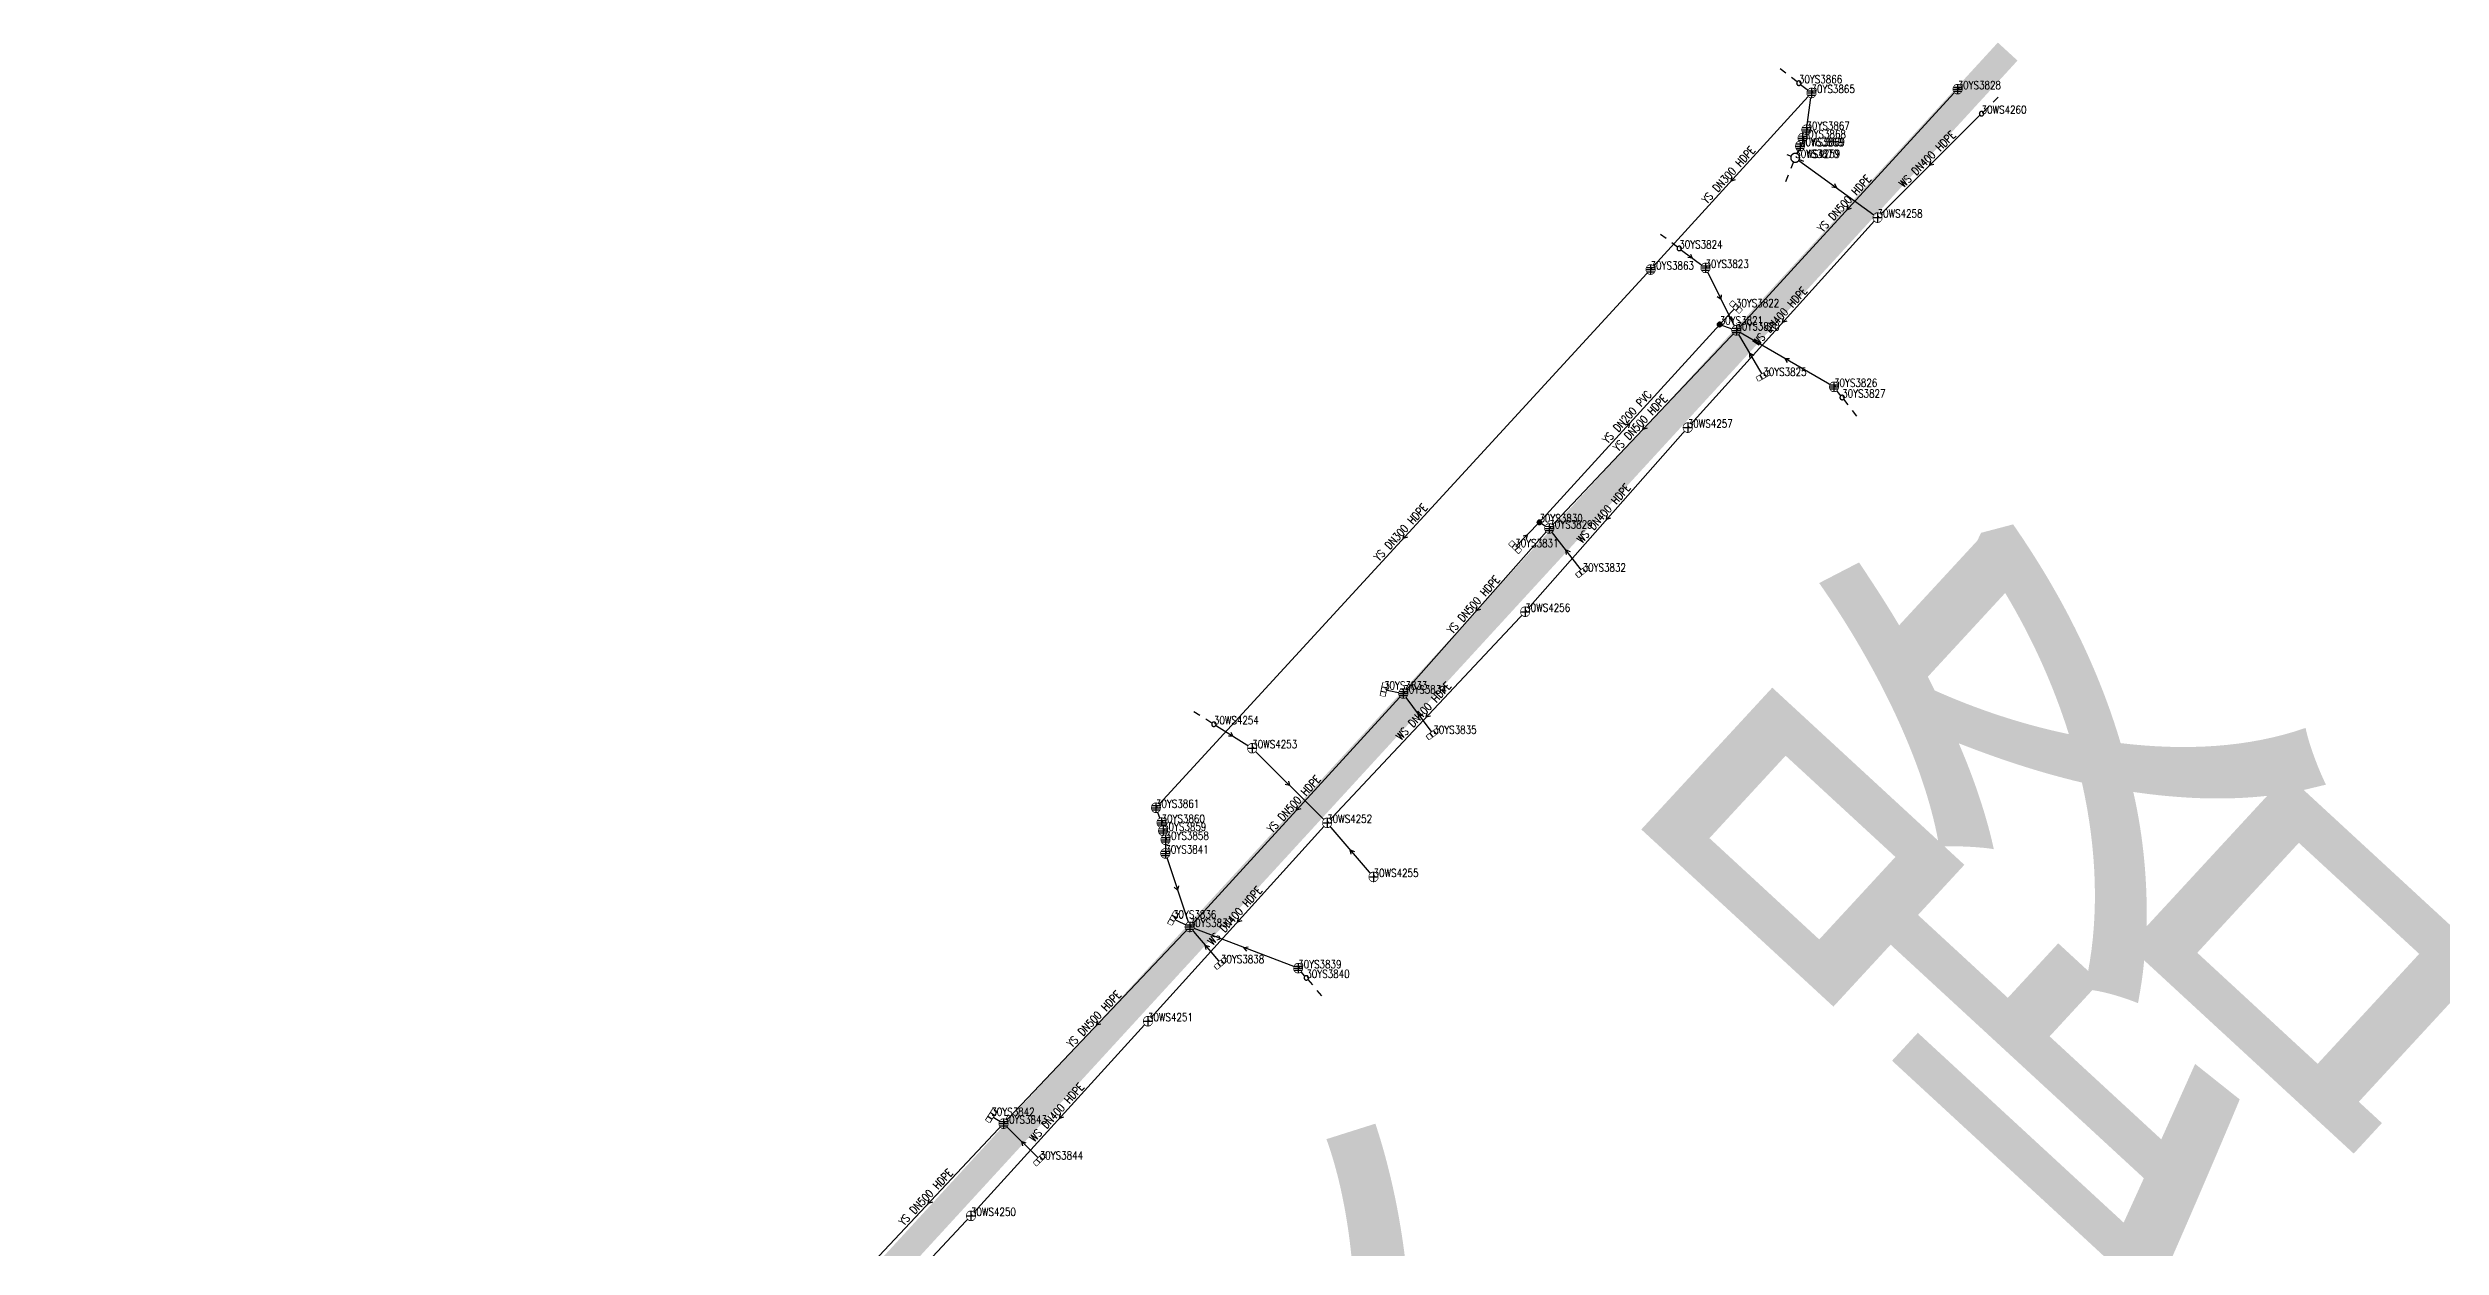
# Model space of a CAD drawing. Extents: x 78813 to 99477, y 2421021 to 2448125.
# Drawn here: x 85283.9 to 85553.1, y 2431367.3 to 2431502.3 of the extents above; entities that cross this region are included whole.
import ezdxf
from ezdxf.enums import TextEntityAlignment as Align

# ---------------------------------------------------------------- set-up
doc = ezdxf.new("R2010")
doc.units = 0
doc.set_wipeout_variables(frame=1)
doc.layers.get('0').update_dxf_attribs({"linetype": 'CONTINUOUS'})
for name, color, linetype in [('DX_WS', 16, 'CONTINUOUS'), ('DX_YS', 42, 'CONTINUOUS'), ('道路', 5, 'CONTINUOUS')]:
    doc.layers.add(name, color=color, linetype=linetype)
for name, color, linetype, true_color in [('WSLINE', 7, 'CONTINUOUS', 0x7f0000), ('YSANNEXE', 7, 'CONTINUOUS', 0xcc9900), ('YSLINE', 7, 'CONTINUOUS', 0xcc9900)]:
    doc.layers.add(name, color=color, linetype=linetype, true_color=true_color)
doc.layers.add('道路名称', color=7, linetype='CONTINUOUS', lineweight=0)
doc.styles.add('CcNameZT', font='txt.SHX', dxfattribs={"width": 0.8, "bigfont": 'HZTXT.SHX'})
doc.styles.get("Standard").update_dxf_attribs({"font": 'txt.shx', "bigfont": 'hztxt.shx'})
doc.styles.add('宋体0.7', font='', dxfattribs={"width": 0.7})
doc.styles.get('宋体0.7').set_extended_font_data('SimSun')

# ---------------------------------------------------------------- blocks, each defined once
blk = doc.blocks.new('PS非普查')
blk.add_lwpolyline([(3.7, 0), (5.3, 0)])
blk.add_wipeout([(0.5, 0), (0.5, 0.03), (0.5, 0.07), (0.49, 0.1), (0.48, 0.14), (0.47, 0.17), (0.46, 0.2), (0.44, 0.23), (0.42, 0.26), (0.4, 0.29), (0.38, 0.32), (0.36, 0.35), (0.33, 0.37), (0.31, 0.39), (0.28, 0.41), (0.25, 0.43), (0.22, 0.45), (0.19, 0.46), (0.15, 0.48), (0.12, 0.49), (0.09, 0.49), (0.05, 0.5), (0.02, 0.5), (-0.02, 0.5), (-0.05, 0.5), (-0.09, 0.49), (-0.12, 0.49), (-0.15, 0.48), (-0.19, 0.46), (-0.22, 0.45), (-0.25, 0.43), (-0.28, 0.41), (-0.31, 0.39), (-0.33, 0.37), (-0.36, 0.35), (-0.38, 0.32), (-0.4, 0.29), (-0.42, 0.26), (-0.44, 0.23), (-0.46, 0.2), (-0.47, 0.17), (-0.48, 0.14), (-0.49, 0.1), (-0.5, 0.07), (-0.5, 0.03), (-0.5, 0), (-0.5, -0.03), (-0.5, -0.07), (-0.49, -0.1), (-0.48, -0.14), (-0.47, -0.17), (-0.46, -0.2), (-0.44, -0.23), (-0.42, -0.26), (-0.4, -0.29), (-0.38, -0.32), (-0.36, -0.35), (-0.33, -0.37), (-0.31, -0.39), (-0.28, -0.41), (-0.25, -0.43), (-0.22, -0.45), (-0.19, -0.46), (-0.15, -0.48), (-0.12, -0.49), (-0.09, -0.49), (-0.05, -0.5), (-0.02, -0.5), (0.02, -0.5), (0.05, -0.5), (0.09, -0.49), (0.12, -0.49), (0.15, -0.48), (0.19, -0.46), (0.22, -0.45), (0.25, -0.43), (0.28, -0.41), (0.31, -0.39), (0.33, -0.37), (0.36, -0.35), (0.38, -0.32), (0.4, -0.29), (0.42, -0.26), (0.44, -0.23), (0.46, -0.2), (0.47, -0.17), (0.48, -0.14), (0.49, -0.1), (0.5, -0.07)])
blk.add_line((0.5, 0), (2.1, 0))
blk.add_lwpolyline([(0.5, 0), (0.5, 0.03), (0.5, 0.07), (0.49, 0.1), (0.48, 0.14), (0.47, 0.17), (0.46, 0.2), (0.44, 0.23), (0.42, 0.26), (0.4, 0.29), (0.38, 0.32), (0.36, 0.35), (0.33, 0.37), (0.31, 0.39), (0.28, 0.41), (0.25, 0.43), (0.22, 0.45), (0.19, 0.46), (0.15, 0.48), (0.12, 0.49), (0.09, 0.49), (0.05, 0.5), (0.02, 0.5), (-0.02, 0.5), (-0.05, 0.5), (-0.09, 0.49), (-0.12, 0.49), (-0.15, 0.48), (-0.19, 0.46), (-0.22, 0.45), (-0.25, 0.43), (-0.28, 0.41), (-0.31, 0.39), (-0.33, 0.37), (-0.36, 0.35), (-0.38, 0.32), (-0.4, 0.29), (-0.42, 0.26), (-0.44, 0.23), (-0.46, 0.2), (-0.47, 0.17), (-0.48, 0.14), (-0.49, 0.1), (-0.5, 0.07), (-0.5, 0.03), (-0.5, 0), (-0.5, -0.03), (-0.5, -0.07), (-0.49, -0.1), (-0.48, -0.14), (-0.47, -0.17), (-0.46, -0.2), (-0.44, -0.23), (-0.42, -0.26), (-0.4, -0.29), (-0.38, -0.32), (-0.36, -0.35), (-0.33, -0.37), (-0.31, -0.39), (-0.28, -0.41), (-0.25, -0.43), (-0.22, -0.45), (-0.19, -0.46), (-0.15, -0.48), (-0.12, -0.49), (-0.09, -0.49), (-0.05, -0.5), (-0.02, -0.5), (0.02, -0.5), (0.05, -0.5), (0.09, -0.49), (0.12, -0.49), (0.15, -0.48), (0.19, -0.46), (0.22, -0.45), (0.25, -0.43), (0.28, -0.41), (0.31, -0.39), (0.33, -0.37), (0.36, -0.35), (0.38, -0.32), (0.4, -0.29), (0.42, -0.26), (0.44, -0.23), (0.46, -0.2), (0.47, -0.17), (0.48, -0.14), (0.49, -0.1), (0.5, -0.07), (0.5, 0)], close=True)
blk = doc.blocks.new('PS污水井')
blk.add_lwpolyline([(1, 0), (1, 0.07), (0.99, 0.14), (0.98, 0.21), (0.96, 0.28), (0.94, 0.34), (0.91, 0.41), (0.88, 0.47), (0.85, 0.53), (0.81, 0.59), (0.77, 0.64), (0.72, 0.69), (0.67, 0.74), (0.62, 0.79), (0.56, 0.83), (0.5, 0.87), (0.44, 0.9), (0.37, 0.93), (0.31, 0.95), (0.24, 0.97), (0.17, 0.98), (0.1, 0.99), (0.03, 1), (-0.03, 1), (-0.1, 0.99), (-0.17, 0.98), (-0.24, 0.97), (-0.31, 0.95), (-0.37, 0.93), (-0.44, 0.9), (-0.5, 0.87), (-0.56, 0.83), (-0.62, 0.79), (-0.67, 0.74), (-0.72, 0.69), (-0.77, 0.64), (-0.81, 0.59), (-0.85, 0.53), (-0.88, 0.47), (-0.91, 0.41), (-0.94, 0.34), (-0.96, 0.28), (-0.98, 0.21), (-0.99, 0.14), (-1, 0.07), (-1, 0), (-1, -0.07), (-0.99, -0.14), (-0.98, -0.21), (-0.96, -0.28), (-0.94, -0.34), (-0.91, -0.41), (-0.88, -0.47), (-0.85, -0.53), (-0.81, -0.59), (-0.77, -0.64), (-0.72, -0.69), (-0.67, -0.74), (-0.62, -0.79), (-0.56, -0.83), (-0.5, -0.87), (-0.44, -0.9), (-0.37, -0.93), (-0.31, -0.95), (-0.24, -0.97), (-0.17, -0.98), (-0.1, -0.99), (-0.03, -1), (0.03, -1), (0.1, -0.99), (0.17, -0.98), (0.24, -0.97), (0.31, -0.95), (0.37, -0.93), (0.44, -0.9), (0.5, -0.87), (0.56, -0.83), (0.62, -0.79), (0.67, -0.74), (0.72, -0.69), (0.77, -0.64), (0.81, -0.59), (0.85, -0.53), (0.88, -0.47), (0.91, -0.41), (0.94, -0.34), (0.96, -0.28), (0.98, -0.21), (0.99, -0.14), (1, 0)], close=True)
blk.add_wipeout([(1, 0), (1, 0.07), (0.99, 0.14), (0.98, 0.21), (0.96, 0.28), (0.94, 0.34), (0.91, 0.41), (0.88, 0.47), (0.85, 0.53), (0.81, 0.59), (0.77, 0.64), (0.72, 0.69), (0.67, 0.74), (0.62, 0.79), (0.56, 0.83), (0.5, 0.87), (0.44, 0.9), (0.37, 0.93), (0.31, 0.95), (0.24, 0.97), (0.17, 0.98), (0.1, 0.99), (0.03, 1), (-0.03, 1), (-0.1, 0.99), (-0.17, 0.98), (-0.24, 0.97), (-0.31, 0.95), (-0.37, 0.93), (-0.44, 0.9), (-0.5, 0.87), (-0.56, 0.83), (-0.62, 0.79), (-0.67, 0.74), (-0.72, 0.69), (-0.77, 0.64), (-0.81, 0.59), (-0.85, 0.53), (-0.88, 0.47), (-0.91, 0.41), (-0.94, 0.34), (-0.96, 0.28), (-0.98, 0.21), (-0.99, 0.14), (-1, 0.07), (-1, 0), (-1, -0.07), (-0.99, -0.14), (-0.98, -0.21), (-0.96, -0.28), (-0.94, -0.34), (-0.91, -0.41), (-0.88, -0.47), (-0.85, -0.53), (-0.81, -0.59), (-0.77, -0.64), (-0.72, -0.69), (-0.67, -0.74), (-0.62, -0.79), (-0.56, -0.83), (-0.5, -0.87), (-0.44, -0.9), (-0.37, -0.93), (-0.31, -0.95), (-0.24, -0.97), (-0.17, -0.98), (-0.1, -0.99), (-0.03, -1), (0.03, -1), (0.1, -0.99), (0.17, -0.98), (0.24, -0.97), (0.31, -0.95), (0.37, -0.93), (0.44, -0.9), (0.5, -0.87), (0.56, -0.83), (0.62, -0.79), (0.67, -0.74), (0.72, -0.69), (0.77, -0.64), (0.81, -0.59), (0.85, -0.53), (0.88, -0.47), (0.91, -0.41), (0.94, -0.34), (0.96, -0.28), (0.98, -0.21), (0.99, -0.14)])
for p, q in [((-1, 0), (0, 0)), ((0, 1), (0, 0)), ((0, 0), (0, -1)), ((0, 0), (1, 0))]:
    blk.add_line(p, q)
blk = doc.blocks.new('LX')
for p, q in [((-0.866, 0.5), (0, 0)), ((0, 0), (-0.866, -0.5))]:
    blk.add_line(p, q)
blk = doc.blocks.new('PS雨水井')
blk.add_lwpolyline([(1, 0), (1, 0.07), (0.99, 0.14), (0.98, 0.21), (0.96, 0.28), (0.94, 0.34), (0.91, 0.41), (0.88, 0.47), (0.85, 0.53), (0.81, 0.59), (0.77, 0.64), (0.72, 0.69), (0.67, 0.74), (0.62, 0.79), (0.56, 0.83), (0.5, 0.87), (0.44, 0.9), (0.37, 0.93), (0.31, 0.95), (0.24, 0.97), (0.17, 0.98), (0.1, 0.99), (0.03, 1), (-0.03, 1), (-0.1, 0.99), (-0.17, 0.98), (-0.24, 0.97), (-0.31, 0.95), (-0.37, 0.93), (-0.44, 0.9), (-0.5, 0.87), (-0.56, 0.83), (-0.62, 0.79), (-0.67, 0.74), (-0.72, 0.69), (-0.77, 0.64), (-0.81, 0.59), (-0.85, 0.53), (-0.88, 0.47), (-0.91, 0.41), (-0.94, 0.34), (-0.96, 0.28), (-0.98, 0.21), (-0.99, 0.14), (-1, 0.07), (-1, 0), (-1, -0.07), (-0.99, -0.14), (-0.98, -0.21), (-0.96, -0.28), (-0.94, -0.34), (-0.91, -0.41), (-0.88, -0.47), (-0.85, -0.53), (-0.81, -0.59), (-0.77, -0.64), (-0.72, -0.69), (-0.67, -0.74), (-0.62, -0.79), (-0.56, -0.83), (-0.5, -0.87), (-0.44, -0.9), (-0.37, -0.93), (-0.31, -0.95), (-0.24, -0.97), (-0.17, -0.98), (-0.1, -0.99), (-0.03, -1), (0.03, -1), (0.1, -0.99), (0.17, -0.98), (0.24, -0.97), (0.31, -0.95), (0.37, -0.93), (0.44, -0.9), (0.5, -0.87), (0.56, -0.83), (0.62, -0.79), (0.67, -0.74), (0.72, -0.69), (0.77, -0.64), (0.81, -0.59), (0.85, -0.53), (0.88, -0.47), (0.91, -0.41), (0.94, -0.34), (0.96, -0.28), (0.98, -0.21), (0.99, -0.14), (1, 0)], close=True)
blk.add_wipeout([(1, 0), (1, 0.07), (0.99, 0.14), (0.98, 0.21), (0.96, 0.28), (0.94, 0.34), (0.91, 0.41), (0.88, 0.47), (0.85, 0.53), (0.81, 0.59), (0.77, 0.64), (0.72, 0.69), (0.67, 0.74), (0.62, 0.79), (0.56, 0.83), (0.5, 0.87), (0.44, 0.9), (0.37, 0.93), (0.31, 0.95), (0.24, 0.97), (0.17, 0.98), (0.1, 0.99), (0.03, 1), (-0.03, 1), (-0.1, 0.99), (-0.17, 0.98), (-0.24, 0.97), (-0.31, 0.95), (-0.37, 0.93), (-0.44, 0.9), (-0.5, 0.87), (-0.56, 0.83), (-0.62, 0.79), (-0.67, 0.74), (-0.72, 0.69), (-0.77, 0.64), (-0.81, 0.59), (-0.85, 0.53), (-0.88, 0.47), (-0.91, 0.41), (-0.94, 0.34), (-0.96, 0.28), (-0.98, 0.21), (-0.99, 0.14), (-1, 0.07), (-1, 0), (-1, -0.07), (-0.99, -0.14), (-0.98, -0.21), (-0.96, -0.28), (-0.94, -0.34), (-0.91, -0.41), (-0.88, -0.47), (-0.85, -0.53), (-0.81, -0.59), (-0.77, -0.64), (-0.72, -0.69), (-0.67, -0.74), (-0.62, -0.79), (-0.56, -0.83), (-0.5, -0.87), (-0.44, -0.9), (-0.37, -0.93), (-0.31, -0.95), (-0.24, -0.97), (-0.17, -0.98), (-0.1, -0.99), (-0.03, -1), (0.03, -1), (0.1, -0.99), (0.17, -0.98), (0.24, -0.97), (0.31, -0.95), (0.37, -0.93), (0.44, -0.9), (0.5, -0.87), (0.56, -0.83), (0.62, -0.79), (0.67, -0.74), (0.72, -0.69), (0.77, -0.64), (0.81, -0.59), (0.85, -0.53), (0.88, -0.47), (0.91, -0.41), (0.94, -0.34), (0.96, -0.28), (0.98, -0.21), (0.99, -0.14)])
for p, q in [((-1, 0), (0, 0)), ((-0.88, 0.48), (0, 0.47)), ((0, 1), (0, 0)), ((0, 0.47), (0.88, 0.47)), ((0, 0), (0, -1)), ((0, 0), (1, 0)), ((-0.88, -0.48), (0, -0.48)), ((0, -0.48), (0.88, -0.48))]:
    blk.add_line(p, q)
blk = doc.blocks.new('PS雨篦')
blk.add_lwpolyline([(-1.5, 0.5), (0, 0.5), (1.5, 0.5), (1.5, -0.5), (0, -0.5), (-1.5, -0.5)], close=True)
blk.add_wipeout([(-1.5, 0.5), (0, 0.5), (1.5, 0.5), (1.5, -0.5), (0, -0.5), (-1.5, -0.5)])
for p, q in [((-0.51, -0.5), (-0.51, 0.5)), ((0.49, -0.5), (0.49, 0.5))]:
    blk.add_line(p, q)
blk = doc.blocks.new('PS管线点')
blk.add_wipeout([(0.5, 0), (0.5, 0.03), (0.5, 0.07), (0.49, 0.1), (0.48, 0.14), (0.47, 0.17), (0.46, 0.2), (0.44, 0.23), (0.42, 0.26), (0.4, 0.29), (0.38, 0.32), (0.36, 0.35), (0.33, 0.37), (0.31, 0.39), (0.28, 0.41), (0.25, 0.43), (0.22, 0.45), (0.19, 0.46), (0.15, 0.48), (0.12, 0.49), (0.09, 0.49), (0.05, 0.5), (0.02, 0.5), (-0.02, 0.5), (-0.05, 0.5), (-0.09, 0.49), (-0.12, 0.49), (-0.15, 0.48), (-0.19, 0.46), (-0.22, 0.45), (-0.25, 0.43), (-0.28, 0.41), (-0.31, 0.39), (-0.33, 0.37), (-0.36, 0.35), (-0.38, 0.32), (-0.4, 0.29), (-0.42, 0.26), (-0.44, 0.23), (-0.46, 0.2), (-0.47, 0.17), (-0.48, 0.14), (-0.49, 0.1), (-0.5, 0.07), (-0.5, 0.03), (-0.5, 0), (-0.5, -0.03), (-0.5, -0.07), (-0.49, -0.1), (-0.48, -0.14), (-0.47, -0.17), (-0.46, -0.2), (-0.44, -0.23), (-0.42, -0.26), (-0.4, -0.29), (-0.38, -0.32), (-0.36, -0.35), (-0.33, -0.37), (-0.31, -0.39), (-0.28, -0.41), (-0.25, -0.43), (-0.22, -0.45), (-0.19, -0.46), (-0.15, -0.48), (-0.12, -0.49), (-0.09, -0.49), (-0.05, -0.5), (-0.02, -0.5), (0.02, -0.5), (0.05, -0.5), (0.09, -0.49), (0.12, -0.49), (0.15, -0.48), (0.19, -0.46), (0.22, -0.45), (0.25, -0.43), (0.28, -0.41), (0.31, -0.39), (0.33, -0.37), (0.36, -0.35), (0.38, -0.32), (0.4, -0.29), (0.42, -0.26), (0.44, -0.23), (0.46, -0.2), (0.47, -0.17), (0.48, -0.14), (0.49, -0.1), (0.5, -0.07)])
blk.add_lwpolyline([(0.5, 0), (0.5, 0.03), (0.5, 0.07), (0.49, 0.1), (0.48, 0.14), (0.47, 0.17), (0.46, 0.2), (0.44, 0.23), (0.42, 0.26), (0.4, 0.29), (0.38, 0.32), (0.36, 0.35), (0.33, 0.37), (0.31, 0.39), (0.28, 0.41), (0.25, 0.43), (0.22, 0.45), (0.19, 0.46), (0.15, 0.48), (0.12, 0.49), (0.09, 0.49), (0.05, 0.5), (0.02, 0.5), (-0.02, 0.5), (-0.05, 0.5), (-0.09, 0.49), (-0.12, 0.49), (-0.15, 0.48), (-0.19, 0.46), (-0.22, 0.45), (-0.25, 0.43), (-0.28, 0.41), (-0.31, 0.39), (-0.33, 0.37), (-0.36, 0.35), (-0.38, 0.32), (-0.4, 0.29), (-0.42, 0.26), (-0.44, 0.23), (-0.46, 0.2), (-0.47, 0.17), (-0.48, 0.14), (-0.49, 0.1), (-0.5, 0.07), (-0.5, 0.03), (-0.5, 0), (-0.5, -0.03), (-0.5, -0.07), (-0.49, -0.1), (-0.48, -0.14), (-0.47, -0.17), (-0.46, -0.2), (-0.44, -0.23), (-0.42, -0.26), (-0.4, -0.29), (-0.38, -0.32), (-0.36, -0.35), (-0.33, -0.37), (-0.31, -0.39), (-0.28, -0.41), (-0.25, -0.43), (-0.22, -0.45), (-0.19, -0.46), (-0.15, -0.48), (-0.12, -0.49), (-0.09, -0.49), (-0.05, -0.5), (-0.02, -0.5), (0.02, -0.5), (0.05, -0.5), (0.09, -0.49), (0.12, -0.49), (0.15, -0.48), (0.19, -0.46), (0.22, -0.45), (0.25, -0.43), (0.28, -0.41), (0.31, -0.39), (0.33, -0.37), (0.36, -0.35), (0.38, -0.32), (0.4, -0.29), (0.42, -0.26), (0.44, -0.23), (0.46, -0.2), (0.47, -0.17), (0.48, -0.14), (0.49, -0.1), (0.5, -0.07), (0.5, 0)], close=True)
blk = doc.blocks.new('PS预留口')
blk.add_lwpolyline([(4.2, 0), (5.8, 0)])
blk.add_wipeout([(1, 0), (1, 0.07), (0.99, 0.14), (0.98, 0.21), (0.96, 0.28), (0.94, 0.34), (0.91, 0.41), (0.88, 0.47), (0.85, 0.53), (0.81, 0.59), (0.77, 0.64), (0.72, 0.69), (0.67, 0.74), (0.62, 0.79), (0.56, 0.83), (0.5, 0.87), (0.44, 0.9), (0.37, 0.93), (0.31, 0.95), (0.24, 0.97), (0.17, 0.98), (0.1, 0.99), (0.03, 1), (-0.03, 1), (-0.1, 0.99), (-0.17, 0.98), (-0.24, 0.97), (-0.31, 0.95), (-0.37, 0.93), (-0.44, 0.9), (-0.5, 0.87), (-0.56, 0.83), (-0.62, 0.79), (-0.67, 0.74), (-0.72, 0.69), (-0.77, 0.64), (-0.81, 0.59), (-0.85, 0.53), (-0.88, 0.47), (-0.91, 0.41), (-0.94, 0.34), (-0.96, 0.28), (-0.98, 0.21), (-0.99, 0.14), (-1, 0.07), (-1, 0), (-1, -0.07), (-0.99, -0.14), (-0.98, -0.21), (-0.96, -0.28), (-0.94, -0.34), (-0.91, -0.41), (-0.88, -0.47), (-0.85, -0.53), (-0.81, -0.59), (-0.77, -0.64), (-0.72, -0.69), (-0.67, -0.74), (-0.62, -0.79), (-0.56, -0.83), (-0.5, -0.87), (-0.44, -0.9), (-0.37, -0.93), (-0.31, -0.95), (-0.24, -0.97), (-0.17, -0.98), (-0.1, -0.99), (-0.03, -1), (0.03, -1), (0.1, -0.99), (0.17, -0.98), (0.24, -0.97), (0.31, -0.95), (0.37, -0.93), (0.44, -0.9), (0.5, -0.87), (0.56, -0.83), (0.62, -0.79), (0.67, -0.74), (0.72, -0.69), (0.77, -0.64), (0.81, -0.59), (0.85, -0.53), (0.88, -0.47), (0.91, -0.41), (0.94, -0.34), (0.96, -0.28), (0.98, -0.21), (0.99, -0.14)])
blk.add_line((1, 0), (2.6, 0))
blk.add_lwpolyline([(1, 0), (1, 0.07), (0.99, 0.14), (0.98, 0.21), (0.96, 0.28), (0.94, 0.34), (0.91, 0.41), (0.88, 0.47), (0.85, 0.53), (0.81, 0.59), (0.77, 0.64), (0.72, 0.69), (0.67, 0.74), (0.62, 0.79), (0.56, 0.83), (0.5, 0.87), (0.44, 0.9), (0.37, 0.93), (0.31, 0.95), (0.24, 0.97), (0.17, 0.98), (0.1, 0.99), (0.03, 1), (-0.03, 1), (-0.1, 0.99), (-0.17, 0.98), (-0.24, 0.97), (-0.31, 0.95), (-0.37, 0.93), (-0.44, 0.9), (-0.5, 0.87), (-0.56, 0.83), (-0.62, 0.79), (-0.67, 0.74), (-0.72, 0.69), (-0.77, 0.64), (-0.81, 0.59), (-0.85, 0.53), (-0.88, 0.47), (-0.91, 0.41), (-0.94, 0.34), (-0.96, 0.28), (-0.98, 0.21), (-0.99, 0.14), (-1, 0.07), (-1, 0), (-1, -0.07), (-0.99, -0.14), (-0.98, -0.21), (-0.96, -0.28), (-0.94, -0.34), (-0.91, -0.41), (-0.88, -0.47), (-0.85, -0.53), (-0.81, -0.59), (-0.77, -0.64), (-0.72, -0.69), (-0.67, -0.74), (-0.62, -0.79), (-0.56, -0.83), (-0.5, -0.87), (-0.44, -0.9), (-0.37, -0.93), (-0.31, -0.95), (-0.24, -0.97), (-0.17, -0.98), (-0.1, -0.99), (-0.03, -1), (0.03, -1), (0.1, -0.99), (0.17, -0.98), (0.24, -0.97), (0.31, -0.95), (0.37, -0.93), (0.44, -0.9), (0.5, -0.87), (0.56, -0.83), (0.62, -0.79), (0.67, -0.74), (0.72, -0.69), (0.77, -0.64), (0.81, -0.59), (0.85, -0.53), (0.88, -0.47), (0.91, -0.41), (0.94, -0.34), (0.96, -0.28), (0.98, -0.21), (0.99, -0.14), (1, 0)], close=True)
for points in [[(0, 1), (0, 2)], [(0, -2), (0, -1)]]:
    blk.add_lwpolyline(points)
blk = doc.blocks.new('测量点')
h = blk.add_hatch(color=256)
edge = h.paths.add_edge_path()
edge.add_arc((0, 0), 0.5, 0, 360)
blk.add_circle((0, 0), 0.5)
blk = doc.blocks.new('gc01')
h = blk.add_hatch(color=256)
edge = h.paths.add_edge_path()
edge.add_arc((0, 0), 0.5, 0, 360)
edge.add_arc((0, 0), 0.5, 0, 360)
blk.add_circle((0, 0), 0.5)

msp = doc.modelspace()

# ---------------------------------------------------------------- linework, layer by layer
at = {"layer": 'WSLINE'}
for p, q in [((85501.41, 2431494.89), (85489.71, 2431483.19)), ((85480.99, 2431491.25), (85480.45, 2431489.92)), ((85480.45, 2431489.92), (85489.71, 2431483.19)), ((85489.71, 2431483.19), (85468.36, 2431459.55)), ((85468.36, 2431459.55), (85450.07, 2431438.83)), ((85450.07, 2431438.83), (85427.79, 2431415.06)), ((85415.05, 2431426.16), (85419.36, 2431423.46)), ((85419.36, 2431423.46), (85427.79, 2431415.06)), ((85427.79, 2431415.06), (85407.63, 2431392.73)), ((85433.01, 2431408.97), (85427.79, 2431415.06)), ((85407.63, 2431392.73), (85387.72, 2431370.82)), ((85387.72, 2431370.82), (85367.07, 2431348.78))]:
    msp.add_line(p, q, dxfattribs=at)
at = {"layer": 'YSLINE'}
for p, q in [((85480.86, 2431498.32), (85482.28, 2431497.22)), ((85467.4, 2431479.72), (85470.35, 2431477.53)), ((85470.35, 2431477.53), (85473.83, 2431470.5)), ((85471.95, 2431471.16), (85473.77, 2431473.12)), ((85473.77, 2431473.12), (85471.95, 2431471.16)), ((85471.95, 2431471.16), (85473.83, 2431470.5)), ((85476.85, 2431465.38), (85473.83, 2431470.5)), ((85484.81, 2431464.14), (85473.83, 2431470.5)), ((85485.73, 2431462.94), (85484.81, 2431464.14)), ((85448.95, 2431446.1), (85451.67, 2431448.89)), ((85451.67, 2431448.89), (85452.78, 2431448.2)), ((85456.53, 2431443.35), (85452.78, 2431448.2)), ((85434.19, 2431430.08), (85436.36, 2431429.62)), ((85439.73, 2431425.09), (85436.36, 2431429.62)), ((85408.53, 2431416.76), (85409.16, 2431415.08)), ((85409.16, 2431415.08), (85409.33, 2431414.17)), ((85409.33, 2431414.17), (85409.61, 2431413.16)), ((85409.61, 2431413.16), (85409.59, 2431411.62)), ((85409.59, 2431411.62), (85412.33, 2431403.34)), ((85410.45, 2431404.31), (85412.33, 2431403.34)), ((85415.84, 2431399.27), (85412.33, 2431403.34)), ((85424.53, 2431398.7), (85412.33, 2431403.34)), ((85425.45, 2431397.61), (85424.53, 2431398.7)), ((85390.01, 2431382.09), (85391.39, 2431381.2)), ((85395.46, 2431377.17), (85391.39, 2431381.2))]:
    msp.add_line(p, q, dxfattribs=at)

# ---------------------------------------------------------------- block references
at = {"layer": 'DX_WS', "yscale": 0.5, "zscale": 0.5}
for p, xscale, rotation in [((85495.56, 2431489.04), 0.5000000001441505, 225.1724135036378), ((85485.08, 2431486.56), 0.500000000044089, 323.7211542417652), ((85479.03, 2431471.37), 0.5000000000236343, 228.0372024639738), ((85459.21, 2431449.19), 0.50000000014632, 228.6101602728715), ((85438.93, 2431426.94), 0.5000000000041096, 226.8912868717683), ((85423.57, 2431419.26), 0.4999999999730048, 315.1267873251608), ((85430.4, 2431412.01), 0.5000000000684955, 130.6343772826352), ((85417.71, 2431403.89), 0.5000000000236343, 228.0372024639738), ((85397.67, 2431381.77), 0.5000000000745004, 227.4642446757911)]:
    msp.add_blockref('LX', p, dxfattribs=dict(at, xscale=xscale, rotation=rotation))
at = {"layer": 'YSANNEXE', "yscale": 0.5, "zscale": 0.5}
for p, xscale, rotation in [((85473.23, 2431487.28), 0.5000000000745004, 227.4642446757911), ((85486.28, 2431484.07), 0.5000000000745004, 227.4642446757911), ((85475.34, 2431467.94), 0.5000000000633974, 120.3211369729245), ((85479.32, 2431467.32), 0.5000000000581442, 150.1149423128738), ((85461.81, 2431460.02), 0.4999999998621667, 47.55549698130921), ((85463.31, 2431459.35), 0.5000000000041096, 226.8912868717683), ((85436.35, 2431447.05), 0.5000000000745004, 227.4642446757911), ((85444.57, 2431438.91), 0.50000000014632, 228.6101602728715), ((85424.35, 2431416.48), 0.5000000000745004, 227.4642446757911), ((85410.96, 2431407.48), 0.5000000000965565, 288.1977709476455), ((85418.43, 2431401.02), 0.4999999999405458, 159.282267066031), ((85401.86, 2431392.27), 0.4999999998439218, 226.318329060497), ((85382.92, 2431372.21), 0.5000000000041096, 226.8912868717683)]:
    msp.add_blockref('LX', p, dxfattribs=dict(at, xscale=xscale, rotation=rotation))

# ---------------------------------------------------------------- texts
at = {"layer": 'DX_WS', "style": 'CcNameZT', "width": 0.8}
for rotation, p in [(44.9875, (85495.39, 2431489.22, 2.3)), (47.9048, (85478.85, 2431471.54, 1.98)), (48.5793, (85459.03, 2431449.36, 1.78)), (46.8532, (85438.75, 2431427.11, 1.79)), (47.9223, (85417.53, 2431404.06, 1.72)), (47.7297, (85397.49, 2431381.94, 1.67))]:
    msp.add_text(' WS DN400 HDPE', height=0.9, rotation=rotation, dxfattribs=at).set_placement(p, align=Align.CENTER)
at = {"layer": 'DX_YS', "style": 'CcNameZT', "width": 0.8}
for s, rotation, p in [(' YS DN300 HDPE', 47.6786, (85473.05, 2431487.45, 2.73)), (' YS DN200 PVC', 47.6872, (85461.63, 2431460.19, 3.23)), (' YS DN500 HDPE', 46.6372, (85463.12, 2431459.52, 2.32)), (' YS DN300 HDPE', 47.4287, (85436.17, 2431447.22, 2.72)), (' YS DN500 HDPE', 48.5419, (85444.38, 2431439.08, 2.44)), (' YS DN500 HDPE', 46.593, (85401.67, 2431392.44, 2.33)), (' YS DN500 HDPE', 46.7338, (85382.74, 2431372.38, 2.26))]:
    msp.add_text(s, height=0.9, rotation=rotation, dxfattribs=at).set_placement(p, align=Align.CENTER)

# ---------------------------------------------------------------- next in the draw order: block references
at = {"layer": 'DX_WS', "yscale": 0.5, "zscale": 0.5}
for p, xscale, rotation in [((85501.41, 2431494.89, 2.3), 0.4999999998832461, 44.98751153831483), ((85415.05, 2431426.16, 2.25), 0.5000000001079695, 147.8632402744075)]:
    msp.add_blockref('PS非普查', p, dxfattribs=dict(at, xscale=xscale, rotation=rotation))
at = {"layer": 'DX_WS', "xscale": 0.5, "yscale": 0.5, "zscale": 0.5}
for p in [(85480.99, 2431491.25, 2.36), (85489.71, 2431483.19, 1.98), (85468.36, 2431459.55, 1.78), (85450.07, 2431438.83, 1.79), (85419.36, 2431423.46, 2.07), (85427.79, 2431415.06, 1.72), (85433.01, 2431408.97, 1.7), (85407.63, 2431392.73, 1.67), (85387.72, 2431370.82, 1.52)]:
    msp.add_blockref('PS污水井', p, dxfattribs=at)
at = {"layer": 'DX_YS', "yscale": 0.5, "zscale": 0.5}
for name, p, xscale, rotation in [('PS雨篦', (85476.85, 2431465.38, 2.73), 0.4999999999016058, 30.55846614466343), ('PS非普查', (85485.73, 2431462.94, 3.15), 0.4999999999680513, 307.4352981730192), ('PS雨篦', (85415.84, 2431399.27, 2.7), 0.4999999999012215, 40.80847615891006), ('PS非普查', (85425.45, 2431397.61, 3.47), 0.4999999998855253, 310.2292493614232), ('PS雨篦', (85395.46, 2431377.17, 2.56), 0.4999999999403036, 45.31787493262731)]:
    msp.add_blockref(name, p, dxfattribs=dict(at, xscale=xscale, rotation=rotation))

# ---------------------------------------------------------------- next in the draw order: linework, layer by layer
at = {"layer": 'YSLINE'}
for p, q in [((85481.71, 2431493.08), (85482.28, 2431497.22)), ((85481.28, 2431492.14), (85481.71, 2431493.08)), ((85464.18, 2431477.34), (85408.53, 2431416.76)), ((85451.67, 2431448.89), (85471.95, 2431471.16)), ((85473.83, 2431470.5), (85452.78, 2431448.2)), ((85452.78, 2431448.2), (85436.36, 2431429.62)), ((85436.36, 2431429.62), (85412.33, 2431403.34)), ((85412.33, 2431403.34), (85391.39, 2431381.2)), ((85391.39, 2431381.2), (85374.46, 2431363.21))]:
    msp.add_line(p, q, dxfattribs=at)

# ---------------------------------------------------------------- next in the draw order: block references
at = {"layer": 'DX_WS', "xscale": 0.5, "yscale": 0.5, "zscale": 0.5}
msp.add_blockref('PS污水井', (85480.45, 2431489.92, 2.16), dxfattribs=at)
at = {"layer": 'DX_WS', "xscale": 0.5000000001151351, "yscale": 0.5, "zscale": 0.5, "rotation": 327.7318587926563}
msp.add_blockref('LX', (85417.2, 2431424.81), dxfattribs=at)
at = {"layer": 'DX_YS', "xscale": 0.5, "yscale": 0.5, "zscale": 0.5}
for p in [(85484.81, 2431464.14, 2.63), (85424.53, 2431398.7, 2.71)]:
    msp.add_blockref('PS雨水井', p, dxfattribs=at)
at = {"layer": 'YSANNEXE', "yscale": 0.5, "zscale": 0.5}
for p, xscale, rotation in [((85414.08, 2431401.31), 0.5000000000684955, 130.6343772826352), ((85393.43, 2431379.18), 0.4999999998398526, 135.2180396689959)]:
    msp.add_blockref('LX', p, dxfattribs=dict(at, xscale=xscale, rotation=rotation))

# ---------------------------------------------------------------- next in the draw order: texts
at = {"layer": 'DX_WS', "style": 'CcNameZT', "width": 0.8}
for s, p in [('30WS4260', (85501.41, 2431494.89, 2.3)), ('30WS4258', (85489.71, 2431483.19, 1.98)), ('30WS4257', (85468.36, 2431459.55, 1.78)), ('30WS4256', (85450.07, 2431438.83, 1.79)), ('30WS4254', (85415.05, 2431426.16, 2.25)), ('30WS4253', (85419.36, 2431423.46, 2.07)), ('30WS4252', (85427.79, 2431415.06, 1.72)), ('30WS4255', (85433.01, 2431408.97, 1.7)), ('30WS4251', (85407.63, 2431392.73, 1.67)), ('30WS4250', (85387.72, 2431370.82, 1.52))]:
    msp.add_text(s, height=0.9, dxfattribs=at).set_placement(p)
at = {"layer": 'DX_YS', "width": 0.8}
for s, p in [('30YS3825', (85476.85, 2431465.38, 2.73)), ('30YS3838', (85415.84, 2431399.27, 2.7)), ('30YS3844', (85395.46, 2431377.17, 2.56))]:
    msp.add_text(s, height=0.9, dxfattribs=at).set_placement(p)
at = {"layer": 'DX_YS', "style": 'CcNameZT', "width": 0.8}
msp.add_text(' YS DN500 HDPE', height=0.9, rotation=47.5588, dxfattribs=at).set_placement((85424.16, 2431416.65, 2.42), align=Align.CENTER)

# ---------------------------------------------------------------- next in the draw order: linework, layer by layer
at = {"layer": 'YSLINE'}
for p, q in [((85498.72, 2431497.65), (85473.83, 2431470.5)), ((85482.28, 2431497.22), (85464.18, 2431477.34)), ((85480.99, 2431491.25), (85481.28, 2431492.14)), ((85480.45, 2431489.92), (85480.99, 2431491.25))]:
    msp.add_line(p, q, dxfattribs=at)

# ---------------------------------------------------------------- next in the draw order: block references
at = {"layer": 'DX_YS', "xscale": 0.5, "yscale": 0.5, "zscale": 0.5}
for name, p in [('PS管线点', (85471.95, 2431471.16, 3.27)), ('PS雨水井', (85452.78, 2431448.2, 2.44)), ('PS雨水井', (85436.36, 2431429.62, 2.42)), ('PS雨水井', (85408.53, 2431416.76, 2.87)), ('PS雨水井', (85412.33, 2431403.34, 2.33)), ('PS雨水井', (85391.39, 2431381.2, 2.26))]:
    msp.add_blockref(name, p, dxfattribs=at)
at = {"layer": 'DX_YS', "yscale": 0.5, "zscale": 0.5}
for p, xscale, rotation in [((85448.95, 2431446.1, 3.24), 0.4999999999008382, 315.602435245041), ((85456.53, 2431443.35, 2.8), 0.499999999925228, 37.69726319926393), ((85439.73, 2431425.09, 2.59), 0.500000000048395, 36.52492989039175)]:
    msp.add_blockref('PS雨篦', p, dxfattribs=dict(at, xscale=xscale, rotation=rotation))

# ---------------------------------------------------------------- next in the draw order: texts
at = {"layer": 'DX_WS', "style": 'CcNameZT', "width": 0.8}
for s, p in [('30WS3869', (85480.99, 2431491.25, 2.36)), ('30WS4259', (85480.45, 2431489.92, 2.16))]:
    msp.add_text(s, height=0.9, dxfattribs=at).set_placement(p)
at = {"layer": 'DX_YS', "width": 0.8}
for s, p in [('30YS3826', (85484.81, 2431464.14, 2.63)), ('30YS3827', (85485.73, 2431462.94, 3.15)), ('30YS3839', (85424.53, 2431398.7, 2.71)), ('30YS3840', (85425.45, 2431397.61, 3.47))]:
    msp.add_text(s, height=0.9, dxfattribs=at).set_placement(p)

# ---------------------------------------------------------------- next in the draw order: block references
at = {"layer": 'DX_YS', "xscale": 0.5, "yscale": 0.5, "zscale": 0.5}
for name, p in [('PS雨水井', (85482.28, 2431497.22, 2.73)), ('PS雨水井', (85498.72, 2431497.65, 2.56)), ('PS雨水井', (85464.18, 2431477.34, 2.72)), ('PS雨水井', (85470.35, 2431477.53, 2.6)), ('PS雨水井', (85473.83, 2431470.5, 2.32)), ('PS管线点', (85451.67, 2431448.89, 3.23)), ('PS雨水井', (85409.16, 2431415.08, 2.85))]:
    msp.add_blockref(name, p, dxfattribs=at)
at = {"layer": 'DX_YS', "yscale": 0.5, "zscale": 0.5}
for name, p, xscale, rotation in [('PS预留口', (85480.45, 2431489.92, 2.81), 0.4999999998467182, 247.9391005274559), ('PS非普查', (85467.4, 2431479.72, 2.92), 0.4999999999921148, 143.3361957940132), ('PS雨篦', (85473.77, 2431473.12, 3.27), 0.5000000001425435, 137.1501913252654), ('PS雨篦', (85434.19, 2431430.08, 2.67), 0.5000000001698057, 258.2401231539602), ('PS雨篦', (85410.45, 2431404.31, 2.54), 0.4999999999305483, 242.6235853332772), ('PS雨篦', (85390.01, 2431382.09, 2.63), 0.5000000000999253, 237.2395998499305)]:
    msp.add_blockref(name, p, dxfattribs=dict(at, xscale=xscale, rotation=rotation))
at = {"layer": 'YSANNEXE', "yscale": 0.5, "zscale": 0.5}
for p, xscale, rotation in [((85454.65, 2431445.78), 0.5000000000862933, 127.7695883071966), ((85438.04, 2431427.35), 0.5000000001681687, 126.6236727106063)]:
    msp.add_blockref('LX', p, dxfattribs=dict(at, xscale=xscale, rotation=rotation))

# ---------------------------------------------------------------- next in the draw order: texts
at = {"layer": 'DX_YS', "width": 0.8}
for s, p in [('30YS3831', (85448.95, 2431446.1, 3.24)), ('30YS3832', (85456.53, 2431443.35, 2.8)), ('30YS3834', (85436.36, 2431429.62, 2.42)), ('30YS3835', (85439.73, 2431425.09, 2.59)), ('30YS3837', (85412.33, 2431403.34, 2.33))]:
    msp.add_text(s, height=0.9, dxfattribs=at).set_placement(p)

# ---------------------------------------------------------------- next in the draw order: block references
at = {"layer": 'DX_YS', "xscale": 0.5000000000149676, "yscale": 0.5, "zscale": 0.5, "rotation": 142.2086190791661}
msp.add_blockref('PS非普查', (85480.86, 2431498.32, 2.57), dxfattribs=at)
at = {"layer": 'DX_YS', "xscale": 0.5, "yscale": 0.5, "zscale": 0.5}
for name, p in [('PS雨水井', (85480.99, 2431491.25, 2.36)), ('测量点', (85471.95, 2431471.16, 3.27)), ('gc01', (85471.95, 2431471.16, 3.27)), ('测量点', (85451.67, 2431448.89, 3.23)), ('gc01', (85451.67, 2431448.89, 3.23)), ('PS雨水井', (85409.33, 2431414.17, 2.84))]:
    msp.add_blockref(name, p, dxfattribs=at)
at = {"layer": 'YSANNEXE', "yscale": 0.5, "zscale": 0.5}
for p, xscale, rotation in [((85468.87, 2431478.63), 0.5000000000663232, 323.1481964433724), ((85472.09, 2431474.01), 0.4999999999422354, 296.2191800853994), ((85450.31, 2431447.49), 0.4999999998289463, 45.83662359235585)]:
    msp.add_blockref('LX', p, dxfattribs=dict(at, xscale=xscale, rotation=rotation))

# ---------------------------------------------------------------- next in the draw order: texts
at = {"layer": 'DX_YS', "width": 0.8}
for s, p in [('30YS3828', (85498.72, 2431497.65, 2.56)), ('30YS3824', (85467.4, 2431479.72, 2.92)), ('30YS3823', (85470.35, 2431477.53, 2.6)), ('30YS3863', (85464.18, 2431477.34, 2.72)), ('30YS3822', (85473.77, 2431473.12, 3.27)), ('30YS3821', (85471.95, 2431471.16, 3.27)), ('30YS3820', (85473.83, 2431470.5, 2.32)), ('30YS3830', (85451.67, 2431448.89, 3.23)), ('30YS3829', (85452.78, 2431448.2, 2.44)), ('30YS3833', (85434.19, 2431430.08, 2.67)), ('30YS3861', (85408.53, 2431416.76, 2.87)), ('30YS3836', (85410.45, 2431404.31, 2.54)), ('30YS3842', (85390.01, 2431382.09, 2.63)), ('30YS3843', (85391.39, 2431381.2, 2.26))]:
    msp.add_text(s, height=0.9, dxfattribs=at).set_placement(p)
at = {"layer": 'DX_YS', "style": 'CcNameZT', "width": 0.8}
msp.add_text(' YS DN500 HDPE', height=0.9, rotation=47.4835, dxfattribs=at).set_placement((85486.09, 2431484.24, 2.56), align=Align.CENTER)

# ---------------------------------------------------------------- next in the draw order: block references
at = {"layer": 'DX_YS', "xscale": 0.5, "yscale": 0.5, "zscale": 0.5}
for p in [(85481.28, 2431492.14, 2.92), (85409.61, 2431413.16, 2.76)]:
    msp.add_blockref('PS雨水井', p, dxfattribs=at)

# ---------------------------------------------------------------- next in the draw order: texts
at = {"layer": 'DX_YS', "width": 0.8}
for s, p in [('30YS3866', (85480.86, 2431498.32, 2.57)), ('30YS3865', (85482.28, 2431497.22, 2.73)), ('30YS3860', (85409.16, 2431415.08, 2.85))]:
    msp.add_text(s, height=0.9, dxfattribs=at).set_placement(p)

# ---------------------------------------------------------------- next in the draw order: block references
at = {"layer": 'DX_YS', "xscale": 0.5, "yscale": 0.5, "zscale": 0.5}
for p in [(85481.71, 2431493.08, 2.37), (85409.59, 2431411.62, 2.72)]:
    msp.add_blockref('PS雨水井', p, dxfattribs=at)

# ---------------------------------------------------------------- next in the draw order: texts
at = {"layer": 'DX_YS', "width": 0.8}
for s, p in [('30YS3870', (85480.45, 2431489.92, 2.81)), ('30YS3859', (85409.33, 2431414.17, 2.84))]:
    msp.add_text(s, height=0.9, dxfattribs=at).set_placement(p)

# ---------------------------------------------------------------- next in the draw order: linework, layer by layer
at = {"layer": '道路', "const_width": 3, "flags": 128}
msp.add_lwpolyline([(85285.38, 2431263.2), (85504.35, 2431501.88)], dxfattribs=at)

# ---------------------------------------------------------------- next in the draw order: texts
at = {"layer": 'DX_YS', "width": 0.8}
for s, p in [('30YS3869', (85480.99, 2431491.25, 2.36)), ('30YS3868', (85481.28, 2431492.14, 2.92)), ('30YS3867', (85481.71, 2431493.08, 2.37)), ('30YS3858', (85409.61, 2431413.16, 2.76)), ('30YS3841', (85409.59, 2431411.62, 2.72))]:
    msp.add_text(s, height=0.9, dxfattribs=at).set_placement(p)
at = {"layer": '道路名称', "linetype": 'Continuous', "style": '宋体0.7', "width": 0.7}
msp.add_text('汇 彩 路', height=70, rotation=47.2959, dxfattribs=at).set_placement((85379.22, 2431211.05))

doc.saveas('drawing.dxf')
